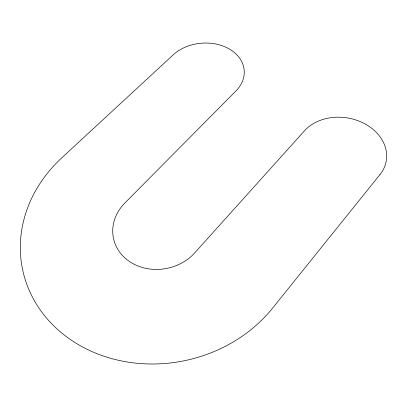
<?xml version="1.0" encoding="UTF-8"?>
<svg xmlns="http://www.w3.org/2000/svg" width="407" height="407" viewBox="0 0 407 407"><rect width="100%" height="100%" fill="white"/><g stroke="black" fill="none" stroke-linecap="round" stroke-linejoin="round"><path stroke-width="0.61" d="M379.99 174.557L272.542 308.18A140.527 122.588 -12.2 0 1 68.691 338.344A140.527 122.588 -12.2 0 1 61.655 157.962L173.199 54.848A40.359 30.408 -4.4 0 1 229.324 49.013A40.359 30.408 -4.4 0 1 235.821 91.097L124.878 202.996A46.591 40.435 -11.9 0 0 128.653 260.928A46.591 40.435 -11.9 0 0 194.8 252.803L304.446 130.825A45.258 35.933 9.1 0 1 366.158 124.547A45.258 35.933 9.1 0 1 379.99 174.557"/></g></svg>
